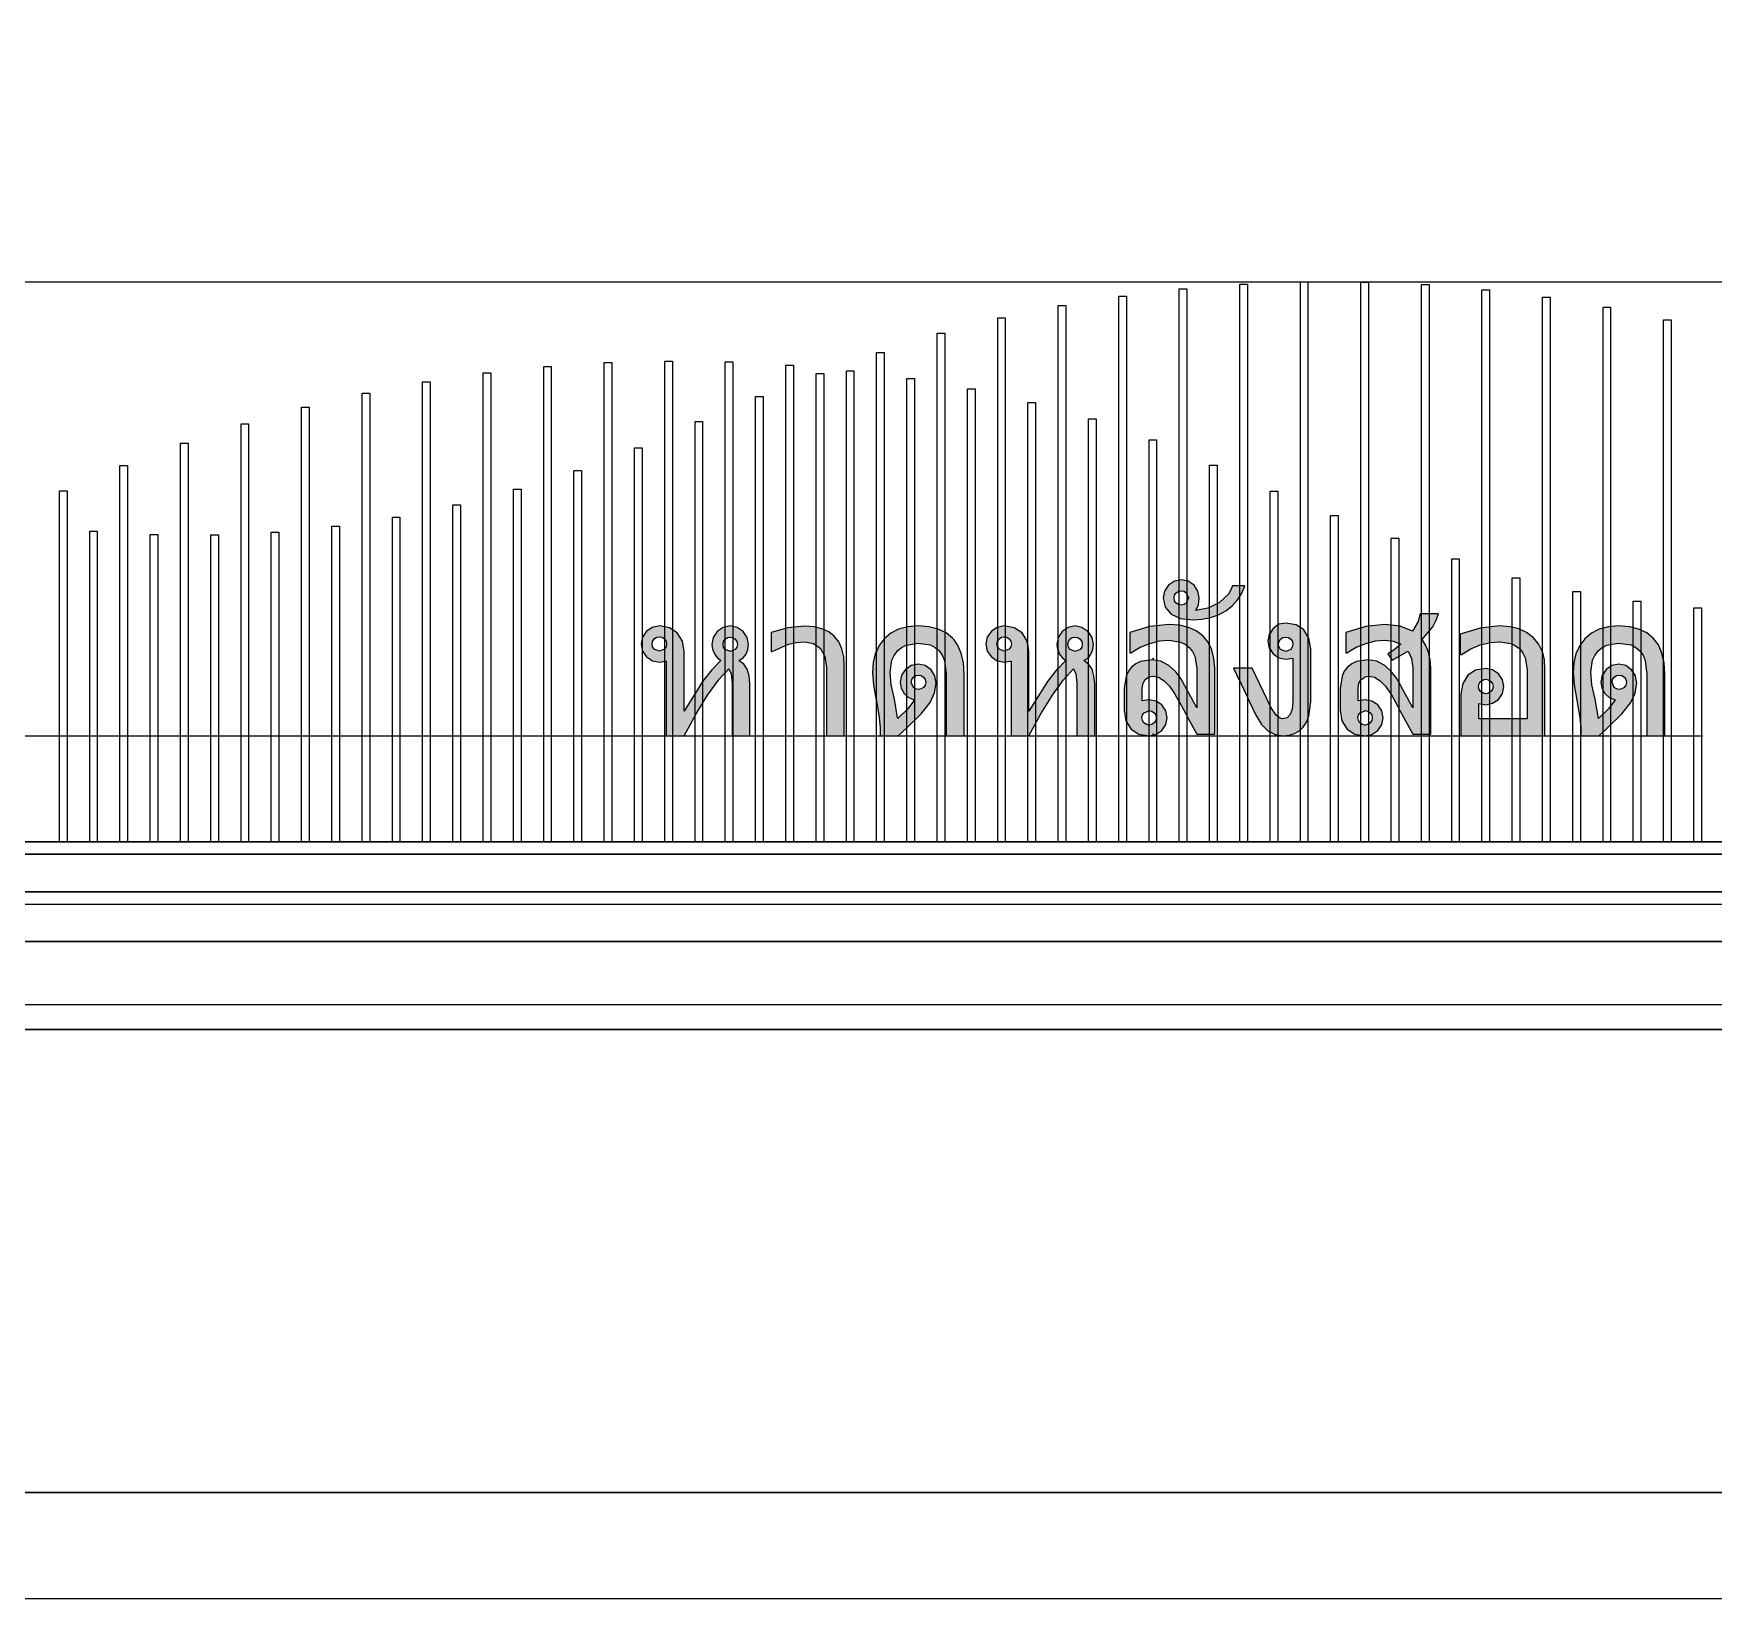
# Model space of a CAD drawing. Header units: millimetres. Extents: x -244126 to 368105, y -173968 to 259060.
# Drawn here: x -202649 to -191549, y 16533 to 26873 of the extents above; entities that cross this region are included whole.
import ezdxf
from ezdxf.enums import TextEntityAlignment as Align

# ---------------------------------------------------------------- set-up
doc = ezdxf.new("R2010")
doc.units = ezdxf.units.MM
doc.header["$MEASUREMENT"] = 0
doc.linetypes.add('CENTER', pattern=[2, 1.25, -0.25, 0.25, -0.25])
doc.linetypes.add('TA_HL_003.00000', pattern=[19.5, 10.65, -8.85])
for name, color, linetype in [('000 - GRID', 8, 'CENTER'), ('000 - H A T C H', 8, 'Continuous'), ('000 - T E X T', 4, 'Continuous'), ('000 - TITLEBLOCK', 4, 'Continuous'), ('000 - WIPEOUT', 250, 'Continuous'), ('001 - ASCESSORIES', 1, 'Continuous'), ('002 - STRUCTURAL STEEL', 4, 'Continuous'), ('A04_TUBE SERIES', 7, 'Continuous')]:
    doc.layers.add(name, color=color, linetype=linetype)
doc.styles.add('Cetury Gothic', font='GOTHIC.TTF')
doc.styles.add('TA', font='Cordia New.ttf', dxfattribs={"height": 4.5})

# ---------------------------------------------------------------- blocks, each defined once
blk = doc.blocks.new('A$Cfd196da9')
at = {"color": 0, "linetype": 'ByBlock', "const_width": 0.1}
blk.add_lwpolyline([(-143.5, -98), (96.5, -98), (96.5, 99), (-143.5, 99)], close=True, dxfattribs=at)
blk = doc.blocks.new('*U3952')
at = {"layer": '000 - TITLEBLOCK', "color": 250}
blk.add_lwpolyline([(0, 0), (29700, 0), (29700, 21000), (0, 21000)], close=True, dxfattribs=at)
at = {"layer": '000 - T E X T', "color": 3, "xscale": 100, "yscale": 100, "zscale": 100}
blk.add_blockref('A$Cfd196da9', (14850, 10500), dxfattribs=at)
at = {"color": 4, "style": 'TA'}
blk.add_attdef('PAPER_SIZE', text='', height=125, dxfattribs=at).set_placement((28430, 499), align=Align.MIDDLE_RIGHT)
blk.add_attdef('SCALE_SIZE', text='', height=125, dxfattribs=at).set_placement((28676, 501), align=Align.MIDDLE_LEFT)
at = {"layer": '000 - T E X T', "color": 250, "style": 'TA'}
for tag, height, p in [('SUPERLINK', 100, (863, 20788)), ('NAMEFILE', 100, (863, 20588)), ('SC', 2000, (168, 18761))]:
    blk.add_attdef(tag, text='', height=height, dxfattribs=at).set_placement(p, align=Align.MIDDLE_LEFT)
at = {"layer": '000 - T E X T', "color": 4, "style": 'TA'}
for tag, height, p in [('PRELIM_NAME_JOB_1', 100, (26233, 16510)), ('PRELIM_NAME_JOB_2', 100, (26233, 16291)), ('PRELIM_NAME_PROJECT_1', 150, (24740, 15466)), ('PRELIM_NAME_PROJECT_2', 150, (24740, 15096)), ('PRELIM_NAME_PROJECT_3', 150, (24740, 14726)), ('PRELIM_NAME_TITLE_3', 120, (24775, 3699)), ('DRAWING_NO1', 120, (24731, 1646)), ('DRAWING_NO2', 120, (24731, 1246)), ('PRELIM_NAME_TITLE_1', 1.2, (248, 44)), ('PRELIM_NAME_TITLE_2', 1.2, (248, 40))]:
    blk.add_attdef(tag, text='', height=height, dxfattribs=at).set_placement(p, align=Align.MIDDLE_LEFT)
at = {"layer": '000 - T E X T', "color": 4, "style": 'Cetury Gothic'}
for tag, p in [('SHEET_NO.', (28079, 1700)), ('TOTAL_SHEET_NO.', (28048, 882))]:
    blk.add_attdef(tag, text='', height=180, dxfattribs=at).set_placement(p, align=Align.CENTER)
at = {"layer": '000 - T E X T', "color": 4, "style": 'TA'}
blk.add_attdef('NAME_REMARK', (2764, 865), '', height=200, dxfattribs=at)
blk = doc.blocks.new('*U3962')
at = {"layer": '000 - GRID', "color": 0, "linetype": 'ByBlock'}
blk.add_line((0, 250), (0, -21250), dxfattribs=at)
at = {"style": 'TA', "flags": 1}
blk.add_attdef('LOCATION', (6, 6), '', height=4.5, dxfattribs=at)
blk = doc.blocks.new('*U4249')
at = {"color": 3}
blk.add_point((0, -13684), dxfattribs=at)
at = {"layer": '000 - GRID', "color": 0, "linetype": 'ByBlock'}
blk.add_line((0, 250), (0, -13934), dxfattribs=at)
at = {"style": 'TA', "flags": 1}
blk.add_attdef('LOCATION', (6, 6), '', height=4.5, dxfattribs=at)
blk = doc.blocks.new('*U4109')
at = {"color": 0}
blk.add_wipeout([(-25, 1546), (25, 1546), (25, 0), (-25, 0)], dxfattribs=at).dxf.layer = '000 - WIPEOUT'
at = {"layer": '002 - STRUCTURAL STEEL', "color": 0, "linetype": 'ByBlock'}
blk.add_lwpolyline([(-25, 1546), (25, 1546), (25, 0), (-25, 0)], close=True, dxfattribs=at)
blk = doc.blocks.new('*U4110')
at = {"color": 0}
blk.add_wipeout([(-25, 1590), (25, 1590), (25, 0), (-25, 0)], dxfattribs=at).dxf.layer = '000 - WIPEOUT'
at = {"layer": '002 - STRUCTURAL STEEL', "color": 0, "linetype": 'ByBlock'}
blk.add_lwpolyline([(-25, 1590), (25, 1590), (25, 0), (-25, 0)], close=True, dxfattribs=at)
blk = doc.blocks.new('*U4111')
at = {"color": 0}
blk.add_wipeout([(-25, 1654), (25, 1654), (25, 0), (-25, 0)], dxfattribs=at).dxf.layer = '000 - WIPEOUT'
at = {"layer": '002 - STRUCTURAL STEEL', "color": 0, "linetype": 'ByBlock'}
blk.add_lwpolyline([(-25, 1654), (25, 1654), (25, 0), (-25, 0)], close=True, dxfattribs=at)
blk = doc.blocks.new('*U4112')
at = {"color": 0}
blk.add_wipeout([(-25, 1744), (25, 1744), (25, 0), (-25, 0)], dxfattribs=at).dxf.layer = '000 - WIPEOUT'
at = {"layer": '002 - STRUCTURAL STEEL', "color": 0, "linetype": 'ByBlock'}
blk.add_lwpolyline([(-25, 1744), (25, 1744), (25, 0), (-25, 0)], close=True, dxfattribs=at)
blk = doc.blocks.new('*U4113')
at = {"color": 0}
blk.add_wipeout([(-25, 1870), (25, 1870), (25, 0), (-25, 0)], dxfattribs=at).dxf.layer = '000 - WIPEOUT'
at = {"layer": '002 - STRUCTURAL STEEL', "color": 0, "linetype": 'ByBlock'}
blk.add_lwpolyline([(-25, 1870), (25, 1870), (25, 0), (-25, 0)], close=True, dxfattribs=at)
blk = doc.blocks.new('*U4114')
at = {"color": 0}
blk.add_wipeout([(-25, 2007), (25, 2007), (25, 0), (-25, 0)], dxfattribs=at).dxf.layer = '000 - WIPEOUT'
at = {"layer": '002 - STRUCTURAL STEEL', "color": 0, "linetype": 'ByBlock'}
blk.add_lwpolyline([(-25, 2007), (25, 2007), (25, 0), (-25, 0)], close=True, dxfattribs=at)
blk = doc.blocks.new('*U4115')
at = {"color": 0}
blk.add_wipeout([(-25, 2155), (25, 2155), (25, 0), (-25, 0)], dxfattribs=at).dxf.layer = '000 - WIPEOUT'
at = {"layer": '002 - STRUCTURAL STEEL', "color": 0, "linetype": 'ByBlock'}
blk.add_lwpolyline([(-25, 2155), (25, 2155), (25, 0), (-25, 0)], close=True, dxfattribs=at)
blk = doc.blocks.new('*U4116')
at = {"color": 0}
blk.add_wipeout([(-25, 2316), (25, 2316), (25, 0), (-25, 0)], dxfattribs=at).dxf.layer = '000 - WIPEOUT'
at = {"layer": '002 - STRUCTURAL STEEL', "color": 0, "linetype": 'ByBlock'}
blk.add_lwpolyline([(-25, 2316), (25, 2316), (25, 0), (-25, 0)], close=True, dxfattribs=at)
blk = doc.blocks.new('*U4117')
at = {"color": 0}
blk.add_wipeout([(-25, 2488), (25, 2488), (25, 0), (-25, 0)], dxfattribs=at).dxf.layer = '000 - WIPEOUT'
at = {"layer": '002 - STRUCTURAL STEEL', "color": 0, "linetype": 'ByBlock'}
blk.add_lwpolyline([(-25, 2488), (25, 2488), (25, 0), (-25, 0)], close=True, dxfattribs=at)
blk = doc.blocks.new('*U4118')
at = {"color": 0}
blk.add_wipeout([(-25, 2655), (25, 2655), (25, 0), (-25, 0)], dxfattribs=at).dxf.layer = '000 - WIPEOUT'
at = {"layer": '002 - STRUCTURAL STEEL', "color": 0, "linetype": 'ByBlock'}
blk.add_lwpolyline([(-25, 2655), (25, 2655), (25, 0), (-25, 0)], close=True, dxfattribs=at)
blk = doc.blocks.new('*U4119')
at = {"color": 0}
blk.add_wipeout([(-25, 2794), (25, 2794), (25, 0), (-25, 0)], dxfattribs=at).dxf.layer = '000 - WIPEOUT'
at = {"layer": '002 - STRUCTURAL STEEL', "color": 0, "linetype": 'ByBlock'}
blk.add_lwpolyline([(-25, 2794), (25, 2794), (25, 0), (-25, 0)], close=True, dxfattribs=at)
blk = doc.blocks.new('*U4120')
at = {"color": 0}
blk.add_wipeout([(-25, 2903), (25, 2903), (25, 0), (-25, 0)], dxfattribs=at).dxf.layer = '000 - WIPEOUT'
at = {"layer": '002 - STRUCTURAL STEEL', "color": 0, "linetype": 'ByBlock'}
blk.add_lwpolyline([(-25, 2903), (25, 2903), (25, 0), (-25, 0)], close=True, dxfattribs=at)
blk = doc.blocks.new('*U4121')
at = {"color": 0}
blk.add_wipeout([(-25, 2993), (25, 2993), (25, 0), (-25, 0)], dxfattribs=at).dxf.layer = '000 - WIPEOUT'
at = {"layer": '002 - STRUCTURAL STEEL', "color": 0, "linetype": 'ByBlock'}
blk.add_lwpolyline([(-25, 2993), (25, 2993), (25, 0), (-25, 0)], close=True, dxfattribs=at)
blk = doc.blocks.new('*U4122')
at = {"color": 0}
blk.add_wipeout([(-25, 3061), (25, 3061), (25, 0), (-25, 0)], dxfattribs=at).dxf.layer = '000 - WIPEOUT'
at = {"layer": '002 - STRUCTURAL STEEL', "color": 0, "linetype": 'ByBlock'}
blk.add_lwpolyline([(-25, 3061), (25, 3061), (25, 0), (-25, 0)], close=True, dxfattribs=at)
blk = doc.blocks.new('*U4123')
at = {"color": 0}
blk.add_wipeout([(-25, 3112), (25, 3112), (25, 0), (-25, 0)], dxfattribs=at).dxf.layer = '000 - WIPEOUT'
at = {"layer": '002 - STRUCTURAL STEEL', "color": 0, "linetype": 'ByBlock'}
blk.add_lwpolyline([(-25, 3112), (25, 3112), (25, 0), (-25, 0)], close=True, dxfattribs=at)
blk = doc.blocks.new('*U4124')
at = {"color": 0}
blk.add_wipeout([(-25, 3150), (25, 3150), (25, 0), (-25, 0)], dxfattribs=at).dxf.layer = '000 - WIPEOUT'
at = {"layer": '002 - STRUCTURAL STEEL', "color": 0, "linetype": 'ByBlock'}
blk.add_lwpolyline([(-25, 3150), (25, 3150), (25, 0), (-25, 0)], close=True, dxfattribs=at)
blk = doc.blocks.new('*U4125')
at = {"color": 0}
blk.add_wipeout([(-25, 3171), (25, 3171), (25, 0), (-25, 0)], dxfattribs=at).dxf.layer = '000 - WIPEOUT'
at = {"layer": '002 - STRUCTURAL STEEL', "color": 0, "linetype": 'ByBlock'}
blk.add_lwpolyline([(-25, 3171), (25, 3171), (25, 0), (-25, 0)], close=True, dxfattribs=at)
blk = doc.blocks.new('*U4126')
at = {"color": 0}
blk.add_wipeout([(-25, 3177), (25, 3177), (25, 0), (-25, 0)], dxfattribs=at).dxf.layer = '000 - WIPEOUT'
at = {"layer": '002 - STRUCTURAL STEEL', "color": 0, "linetype": 'ByBlock'}
blk.add_lwpolyline([(-25, 3177), (25, 3177), (25, 0), (-25, 0)], close=True, dxfattribs=at)
blk = doc.blocks.new('*U4127')
at = {"color": 0}
blk.add_wipeout([(-25, 3167), (25, 3167), (25, 0), (-25, 0)], dxfattribs=at).dxf.layer = '000 - WIPEOUT'
at = {"layer": '002 - STRUCTURAL STEEL', "color": 0, "linetype": 'ByBlock'}
blk.add_lwpolyline([(-25, 3167), (25, 3167), (25, 0), (-25, 0)], close=True, dxfattribs=at)
blk = doc.blocks.new('*U4128')
at = {"color": 0}
blk.add_wipeout([(-25, 3141), (25, 3141), (25, 0), (-25, 0)], dxfattribs=at).dxf.layer = '000 - WIPEOUT'
at = {"layer": '002 - STRUCTURAL STEEL', "color": 0, "linetype": 'ByBlock'}
blk.add_lwpolyline([(-25, 3141), (25, 3141), (25, 0), (-25, 0)], close=True, dxfattribs=at)
blk = doc.blocks.new('*U4129')
at = {"color": 0}
blk.add_wipeout([(-25, 3098), (25, 3098), (25, 0), (-25, 0)], dxfattribs=at).dxf.layer = '000 - WIPEOUT'
at = {"layer": '002 - STRUCTURAL STEEL', "color": 0, "linetype": 'ByBlock'}
blk.add_lwpolyline([(-25, 3098), (25, 3098), (25, 0), (-25, 0)], close=True, dxfattribs=at)
blk = doc.blocks.new('*U4130')
at = {"color": 0}
blk.add_wipeout([(-25, 3040), (25, 3040), (25, 0), (-25, 0)], dxfattribs=at).dxf.layer = '000 - WIPEOUT'
at = {"layer": '002 - STRUCTURAL STEEL', "color": 0, "linetype": 'ByBlock'}
blk.add_lwpolyline([(-25, 3040), (25, 3040), (25, 0), (-25, 0)], close=True, dxfattribs=at)
blk = doc.blocks.new('*U4131')
at = {"color": 0}
blk.add_wipeout([(-25, 2964), (25, 2964), (25, 0), (-25, 0)], dxfattribs=at).dxf.layer = '000 - WIPEOUT'
at = {"layer": '002 - STRUCTURAL STEEL', "color": 0, "linetype": 'ByBlock'}
blk.add_lwpolyline([(-25, 2964), (25, 2964), (25, 0), (-25, 0)], close=True, dxfattribs=at)
blk = doc.blocks.new('*U4132')
at = {"color": 0}
blk.add_wipeout([(-25, 2872), (25, 2872), (25, 0), (-25, 0)], dxfattribs=at).dxf.layer = '000 - WIPEOUT'
at = {"layer": '002 - STRUCTURAL STEEL', "color": 0, "linetype": 'ByBlock'}
blk.add_lwpolyline([(-25, 2872), (25, 2872), (25, 0), (-25, 0)], close=True, dxfattribs=at)
blk = doc.blocks.new('*U4133')
at = {"color": 0}
blk.add_wipeout([(-25, 2761), (25, 2761), (25, 0), (-25, 0)], dxfattribs=at).dxf.layer = '000 - WIPEOUT'
at = {"layer": '002 - STRUCTURAL STEEL', "color": 0, "linetype": 'ByBlock'}
blk.add_lwpolyline([(-25, 2761), (25, 2761), (25, 0), (-25, 0)], close=True, dxfattribs=at)
blk = doc.blocks.new('*U4134')
at = {"color": 0}
blk.add_wipeout([(-25, 2633), (25, 2633), (25, 0), (-25, 0)], dxfattribs=at).dxf.layer = '000 - WIPEOUT'
at = {"layer": '002 - STRUCTURAL STEEL', "color": 0, "linetype": 'ByBlock'}
blk.add_lwpolyline([(-25, 2633), (25, 2633), (25, 0), (-25, 0)], close=True, dxfattribs=at)
blk = doc.blocks.new('*U4135')
at = {"color": 0}
blk.add_wipeout([(-25, 2486), (25, 2486), (25, 0), (-25, 0)], dxfattribs=at).dxf.layer = '000 - WIPEOUT'
at = {"layer": '002 - STRUCTURAL STEEL', "color": 0, "linetype": 'ByBlock'}
blk.add_lwpolyline([(-25, 2486), (25, 2486), (25, 0), (-25, 0)], close=True, dxfattribs=at)
blk = doc.blocks.new('*U4136')
at = {"color": 0}
blk.add_wipeout([(-25, 2319), (25, 2319), (25, 0), (-25, 0)], dxfattribs=at).dxf.layer = '000 - WIPEOUT'
at = {"layer": '002 - STRUCTURAL STEEL', "color": 0, "linetype": 'ByBlock'}
blk.add_lwpolyline([(-25, 2319), (25, 2319), (25, 0), (-25, 0)], close=True, dxfattribs=at)
blk = doc.blocks.new('A$C551c185a')
at = {"layer": 'A04_TUBE SERIES', "color": 0, "linetype": 'ByBlock'}
for name, p in [('*U4128', (4200, 0)), ('*U4127', (4600, 0)), ('*U4126', (5000, 0)), ('*U4125', (5400, 0)), ('*U4124', (5800, 0)), ('*U4123', (6200, 0)), ('*U4130', (3400, 0)), ('*U4129', (3800, 0)), ('*U4122', (6600, 0)), ('*U4131', (3000, 0)), ('*U4121', (7000, 0)), ('*U4120', (7400, 0)), ('*U4132', (2600, 0)), ('*U4119', (7800, 0)), ('*U4133', (2200, 0)), ('*U4134', (1800, 0)), ('*U4118', (8200, 0)), ('*U4135', (1400, 0)), ('*U4117', (8600, 0)), ('*U4136', (1000, 0)), ('*U4116', (9000, 0)), ('*U4115', (9400, 0)), ('*U4114', (9800, 0)), ('*U4113', (10200, 0)), ('*U4112', (10600, 0)), ('*U4111', (11000, 0)), ('*U4110', (11400, 0)), ('*U4109', (11800, 0))]:
    blk.add_blockref(name, p, dxfattribs=at)
blk = doc.blocks.new('*U4073')
at = {"color": 0}
blk.add_wipeout([(-25, 3449), (25, 3449), (25, 0), (-25, 0)], dxfattribs=at).dxf.layer = '000 - WIPEOUT'
at = {"layer": '002 - STRUCTURAL STEEL', "color": 0, "linetype": 'ByBlock'}
blk.add_lwpolyline([(-25, 3449), (25, 3449), (25, 0), (-25, 0)], close=True, dxfattribs=at)
blk = doc.blocks.new('*U4074')
at = {"color": 0}
blk.add_wipeout([(-25, 3532), (25, 3532), (25, 0), (-25, 0)], dxfattribs=at).dxf.layer = '000 - WIPEOUT'
at = {"layer": '002 - STRUCTURAL STEEL', "color": 0, "linetype": 'ByBlock'}
blk.add_lwpolyline([(-25, 3532), (25, 3532), (25, 0), (-25, 0)], close=True, dxfattribs=at)
blk = doc.blocks.new('*U4075')
at = {"color": 0}
blk.add_wipeout([(-25, 3598), (25, 3598), (25, 0), (-25, 0)], dxfattribs=at).dxf.layer = '000 - WIPEOUT'
at = {"layer": '002 - STRUCTURAL STEEL', "color": 0, "linetype": 'ByBlock'}
blk.add_lwpolyline([(-25, 3598), (25, 3598), (25, 0), (-25, 0)], close=True, dxfattribs=at)
blk = doc.blocks.new('*U4076')
at = {"color": 0}
blk.add_wipeout([(-25, 3648), (25, 3648), (25, 0), (-25, 0)], dxfattribs=at).dxf.layer = '000 - WIPEOUT'
at = {"layer": '002 - STRUCTURAL STEEL', "color": 0, "linetype": 'ByBlock'}
blk.add_lwpolyline([(-25, 3648), (25, 3648), (25, 0), (-25, 0)], close=True, dxfattribs=at)
blk = doc.blocks.new('*U4077')
at = {"color": 0}
blk.add_wipeout([(-25, 3682), (25, 3682), (25, 0), (-25, 0)], dxfattribs=at).dxf.layer = '000 - WIPEOUT'
at = {"layer": '002 - STRUCTURAL STEEL', "color": 0, "linetype": 'ByBlock'}
blk.add_lwpolyline([(-25, 3682), (25, 3682), (25, 0), (-25, 0)], close=True, dxfattribs=at)
blk = doc.blocks.new('*U4078')
at = {"color": 0}
blk.add_wipeout([(-25, 3699), (25, 3699), (25, 0), (-25, 0)], dxfattribs=at).dxf.layer = '000 - WIPEOUT'
at = {"layer": '002 - STRUCTURAL STEEL', "color": 0, "linetype": 'ByBlock'}
blk.add_lwpolyline([(-25, 3699), (25, 3699), (25, 0), (-25, 0)], close=True, dxfattribs=at)
blk = doc.blocks.new('*U4079')
at = {"color": 0}
blk.add_wipeout([(-25, 3700), (25, 3700), (25, 0), (-25, 0)], dxfattribs=at).dxf.layer = '000 - WIPEOUT'
at = {"layer": '002 - STRUCTURAL STEEL', "color": 0, "linetype": 'ByBlock'}
blk.add_lwpolyline([(-25, 3700), (25, 3700), (25, 0), (-25, 0)], close=True, dxfattribs=at)
blk = doc.blocks.new('*U4080')
at = {"color": 0}
blk.add_wipeout([(-25, 3685), (25, 3685), (25, 0), (-25, 0)], dxfattribs=at).dxf.layer = '000 - WIPEOUT'
at = {"layer": '002 - STRUCTURAL STEEL', "color": 0, "linetype": 'ByBlock'}
blk.add_lwpolyline([(-25, 3685), (25, 3685), (25, 0), (-25, 0)], close=True, dxfattribs=at)
blk = doc.blocks.new('*U4081')
at = {"color": 0}
blk.add_wipeout([(-25, 3654), (25, 3654), (25, 0), (-25, 0)], dxfattribs=at).dxf.layer = '000 - WIPEOUT'
at = {"layer": '002 - STRUCTURAL STEEL', "color": 0, "linetype": 'ByBlock'}
blk.add_lwpolyline([(-25, 3654), (25, 3654), (25, 0), (-25, 0)], close=True, dxfattribs=at)
blk = doc.blocks.new('*U4082')
at = {"color": 0}
blk.add_wipeout([(-25, 3606), (25, 3606), (25, 0), (-25, 0)], dxfattribs=at).dxf.layer = '000 - WIPEOUT'
at = {"layer": '002 - STRUCTURAL STEEL', "color": 0, "linetype": 'ByBlock'}
blk.add_lwpolyline([(-25, 3606), (25, 3606), (25, 0), (-25, 0)], close=True, dxfattribs=at)
blk = doc.blocks.new('*U4083')
at = {"color": 0}
blk.add_wipeout([(-25, 3543), (25, 3543), (25, 0), (-25, 0)], dxfattribs=at).dxf.layer = '000 - WIPEOUT'
at = {"layer": '002 - STRUCTURAL STEEL', "color": 0, "linetype": 'ByBlock'}
blk.add_lwpolyline([(-25, 3543), (25, 3543), (25, 0), (-25, 0)], close=True, dxfattribs=at)
blk = doc.blocks.new('*U4084')
at = {"color": 0}
blk.add_wipeout([(-25, 3462), (25, 3462), (25, 0), (-25, 0)], dxfattribs=at).dxf.layer = '000 - WIPEOUT'
at = {"layer": '002 - STRUCTURAL STEEL', "color": 0, "linetype": 'ByBlock'}
blk.add_lwpolyline([(-25, 3462), (25, 3462), (25, 0), (-25, 0)], close=True, dxfattribs=at)
blk = doc.blocks.new('*U4085')
at = {"color": 0}
blk.add_wipeout([(-25, 3362), (25, 3362), (25, 0), (-25, 0)], dxfattribs=at).dxf.layer = '000 - WIPEOUT'
at = {"layer": '002 - STRUCTURAL STEEL', "color": 0, "linetype": 'ByBlock'}
blk.add_lwpolyline([(-25, 3362), (25, 3362), (25, 0), (-25, 0)], close=True, dxfattribs=at)
blk = doc.blocks.new('*U4086')
at = {"color": 0}
blk.add_wipeout([(-25, 3234), (25, 3234), (25, 0), (-25, 0)], dxfattribs=at).dxf.layer = '000 - WIPEOUT'
at = {"layer": '002 - STRUCTURAL STEEL', "color": 0, "linetype": 'ByBlock'}
blk.add_lwpolyline([(-25, 3234), (25, 3234), (25, 0), (-25, 0)], close=True, dxfattribs=at)
blk = doc.blocks.new('*U4087')
at = {"color": 0}
blk.add_wipeout([(-25, 3094), (25, 3094), (25, 0), (-25, 0)], dxfattribs=at).dxf.layer = '000 - WIPEOUT'
at = {"layer": '002 - STRUCTURAL STEEL', "color": 0, "linetype": 'ByBlock'}
blk.add_lwpolyline([(-25, 3094), (25, 3094), (25, 0), (-25, 0)], close=True, dxfattribs=at)
blk = doc.blocks.new('*U4088')
at = {"color": 0}
blk.add_wipeout([(-25, 2942), (25, 2942), (25, 0), (-25, 0)], dxfattribs=at).dxf.layer = '000 - WIPEOUT'
at = {"layer": '002 - STRUCTURAL STEEL', "color": 0, "linetype": 'ByBlock'}
blk.add_lwpolyline([(-25, 2942), (25, 2942), (25, 0), (-25, 0)], close=True, dxfattribs=at)
blk = doc.blocks.new('*U4089')
at = {"color": 0}
blk.add_wipeout([(-25, 2778), (25, 2778), (25, 0), (-25, 0)], dxfattribs=at).dxf.layer = '000 - WIPEOUT'
at = {"layer": '002 - STRUCTURAL STEEL', "color": 0, "linetype": 'ByBlock'}
blk.add_lwpolyline([(-25, 2778), (25, 2778), (25, 0), (-25, 0)], close=True, dxfattribs=at)
blk = doc.blocks.new('*U4067')
at = {"color": 0}
blk.add_wipeout([(-25, 2603), (25, 2603), (25, 0), (-25, 0)], dxfattribs=at).dxf.layer = '000 - WIPEOUT'
at = {"layer": '002 - STRUCTURAL STEEL', "color": 0, "linetype": 'ByBlock'}
blk.add_lwpolyline([(-25, 2603), (25, 2603), (25, 0), (-25, 0)], close=True, dxfattribs=at)
blk = doc.blocks.new('*U4090')
at = {"color": 0}
blk.add_wipeout([(-25, 2454), (25, 2454), (25, 0), (-25, 0)], dxfattribs=at).dxf.layer = '000 - WIPEOUT'
at = {"layer": '002 - STRUCTURAL STEEL', "color": 0, "linetype": 'ByBlock'}
blk.add_lwpolyline([(-25, 2454), (25, 2454), (25, 0), (-25, 0)], close=True, dxfattribs=at)
blk = doc.blocks.new('*U4091')
at = {"color": 0}
blk.add_wipeout([(-25, 2329), (25, 2329), (25, 0), (-25, 0)], dxfattribs=at).dxf.layer = '000 - WIPEOUT'
at = {"layer": '002 - STRUCTURAL STEEL', "color": 0, "linetype": 'ByBlock'}
blk.add_lwpolyline([(-25, 2329), (25, 2329), (25, 0), (-25, 0)], close=True, dxfattribs=at)
blk = doc.blocks.new('*U4092')
at = {"color": 0}
blk.add_wipeout([(-25, 2226), (25, 2226), (25, 0), (-25, 0)], dxfattribs=at).dxf.layer = '000 - WIPEOUT'
at = {"layer": '002 - STRUCTURAL STEEL', "color": 0, "linetype": 'ByBlock'}
blk.add_lwpolyline([(-25, 2226), (25, 2226), (25, 0), (-25, 0)], close=True, dxfattribs=at)
blk = doc.blocks.new('*U4093')
at = {"color": 0}
blk.add_wipeout([(-25, 2145), (25, 2145), (25, 0), (-25, 0)], dxfattribs=at).dxf.layer = '000 - WIPEOUT'
at = {"layer": '002 - STRUCTURAL STEEL', "color": 0, "linetype": 'ByBlock'}
blk.add_lwpolyline([(-25, 2145), (25, 2145), (25, 0), (-25, 0)], close=True, dxfattribs=at)
blk = doc.blocks.new('*U4094')
at = {"color": 0}
blk.add_wipeout([(-25, 2086), (25, 2086), (25, 0), (-25, 0)], dxfattribs=at).dxf.layer = '000 - WIPEOUT'
at = {"layer": '002 - STRUCTURAL STEEL', "color": 0, "linetype": 'ByBlock'}
blk.add_lwpolyline([(-25, 2086), (25, 2086), (25, 0), (-25, 0)], close=True, dxfattribs=at)
blk = doc.blocks.new('*U4095')
at = {"color": 0}
blk.add_wipeout([(-25, 2047), (25, 2047), (25, 0), (-25, 0)], dxfattribs=at).dxf.layer = '000 - WIPEOUT'
at = {"layer": '002 - STRUCTURAL STEEL', "color": 0, "linetype": 'ByBlock'}
blk.add_lwpolyline([(-25, 2047), (25, 2047), (25, 0), (-25, 0)], close=True, dxfattribs=at)
blk = doc.blocks.new('*U4096')
at = {"color": 0}
blk.add_wipeout([(-25, 2028), (25, 2028), (25, 0), (-25, 0)], dxfattribs=at).dxf.layer = '000 - WIPEOUT'
at = {"layer": '002 - STRUCTURAL STEEL', "color": 0, "linetype": 'ByBlock'}
blk.add_lwpolyline([(-25, 2028), (25, 2028), (25, 0), (-25, 0)], close=True, dxfattribs=at)
blk = doc.blocks.new('*U4097')
at = {"color": 0}
blk.add_wipeout([(-25, 2030), (25, 2030), (25, 0), (-25, 0)], dxfattribs=at).dxf.layer = '000 - WIPEOUT'
at = {"layer": '002 - STRUCTURAL STEEL', "color": 0, "linetype": 'ByBlock'}
blk.add_lwpolyline([(-25, 2030), (25, 2030), (25, 0), (-25, 0)], close=True, dxfattribs=at)
blk = doc.blocks.new('*U4099')
at = {"color": 0}
blk.add_wipeout([(-25, 2052), (25, 2052), (25, 0), (-25, 0)], dxfattribs=at).dxf.layer = '000 - WIPEOUT'
at = {"layer": '002 - STRUCTURAL STEEL', "color": 0, "linetype": 'ByBlock'}
blk.add_lwpolyline([(-25, 2052), (25, 2052), (25, 0), (-25, 0)], close=True, dxfattribs=at)
blk = doc.blocks.new('A$C95a3f499')
at = {"layer": 'A04_TUBE SERIES', "color": 1, "linetype": 'ByBlock'}
for name, p in [('*U4080', (8800, 0)), ('*U4079', (9200, 0)), ('*U4078', (9600, 0)), ('*U4077', (10000, 0)), ('*U4082', (8000, 0)), ('*U4081', (8400, 0)), ('*U4076', (10400, 0)), ('*U4075', (10800, 0)), ('*U4084', (7200, 0)), ('*U4083', (7600, 0)), ('*U4074', (11200, 0)), ('*U4073', (11600, 0)), ('*U4085', (6800, 0)), ('*U4086', (6400, 0)), ('*U4087', (6000, 0)), ('*U4088', (5600, 0)), ('*U4089', (5200, 0)), ('*U4067', (4800, 0)), ('*U4090', (4400, 0)), ('*U4092', (3600, 0)), ('*U4091', (4000, 0)), ('*U4093', (3200, 0)), ('*U4099', (1200, 0)), ('*U4097', (1600, 0)), ('*U4096', (2000, 0)), ('*U4095', (2400, 0)), ('*U4094', (2800, 0))]:
    blk.add_blockref(name, p, dxfattribs=at)
blk = doc.blocks.new('A$C2890b8f1')
at = {"layer": '000 - H A T C H', "linetype": 'ByBlock'}
h = blk.add_hatch(dxfattribs=at)
h.set_pattern_fill('CORK', color=8, scale=100)
h.set_pattern_definition([(0, (0, 0), (0, 12.5), []), (135, (6.25, -6.25), (-25, -25), [17.67767, -17.67767]), (135, (9.375, -6.25), (-25, -25), [17.67767, -17.67767]), (135, (12.5, -6.25), (-25, -25), [17.67767, -17.67767])])
h.paths.add_polyline_path([(-2782, 0), (-2664, 0), (-2664, 344), (-2668, 397), (-2682, 440), (-2704, 473), (-2736, 497), (-2708, 516), (-2688, 540), (-2677, 570), (-2673, 604), (-2682, 650), (-2709, 690), (-2748, 717), (-2794, 726), (-2840, 717), (-2879, 690), (-2906, 650), (-2915, 604), (-2911, 572), (-2898, 542), (-2880, 517), (-2856, 498), (-2915, 436), (-2976, 360), (-3099, 162), (-3099, 557), (-3110, 626), (-3144, 680), (-3196, 714), (-3262, 726), (-3308, 717), (-3347, 691), (-3374, 651), (-3382, 605), (-3374, 560), (-3347, 522), (-3308, 495), (-3262, 486), (-3223, 493), (-3217, 494), (-3217, 0), (-3099, 0), (-3019, 146), (-2944, 269), (-2872, 368), (-2804, 443), (-2788, 409), (-2782, 348)])
h.paths.add_polyline_path([(-2794, 558), (-2797, 559), (-2827, 571), (-2838, 586), (-2841, 604), (-2838, 623), (-2827, 639), (-2812, 650), (-2797, 653), (-2794, 653), (-2776, 650), (-2760, 639), (-2750, 623), (-2746, 604), (-2750, 586), (-2760, 571)], flags=16)
h.paths.add_polyline_path([(-3218, 588), (-3229, 573), (-3262, 559), (-3296, 573), (-3307, 588), (-3310, 605), (-3307, 624), (-3296, 640), (-3281, 651), (-3276, 652), (-3262, 654), (-3244, 651), (-3229, 641), (-3218, 625), (-3215, 605)], flags=16)
h.paths.add_polyline_path([(-2197, 578), (-2168, 525), (-2158, 453), (-2158, 0), (-2040, 0), (-2040, 461), (-2044, 522), (-2056, 576), (-2077, 621), (-2106, 659), (-2143, 687), (-2188, 708), (-2241, 720), (-2303, 725), (-2413, 714), (-2524, 682), (-2524, 557), (-2516, 557), (-2408, 605), (-2355, 617), (-2303, 621), (-2243, 610)])
h.paths.add_polyline_path([(-1552, 613), (-1471, 601), (-1439, 584), (-1413, 562), (-1393, 533), (-1378, 498), (-1367, 407), (-1367, 0), (-1248, 0), (-1248, 407), (-1253, 482), (-1267, 547), (-1291, 602), (-1315, 634), (-1324, 646), (-1367, 681), (-1419, 706), (-1481, 721), (-1552, 726), (-1621, 721), (-1681, 705), (-1733, 678), (-1776, 641), (-1810, 596), (-1835, 543), (-1849, 485), (-1854, 419), (-1847, 336), (-1809, 122), (-1803, 54), (-1803, 0), (-1685, 0), (-1627, 53), (-1531, 145), (-1472, 220), (-1443, 285), (-1433, 347), (-1442, 397), (-1467, 437), (-1505, 465), (-1552, 474), (-1597, 465), (-1636, 439), (-1662, 400), (-1670, 354), (-1664, 315), (-1645, 280), (-1616, 253), (-1577, 237), (-1621, 178), (-1687, 114), (-1688, 119), (-1709, 243), (-1730, 338), (-1737, 421), (-1725, 499), (-1710, 532), (-1689, 561), (-1662, 584), (-1631, 600)])
h.paths.add_polyline_path([(-1549, 402), (-1531, 399), (-1516, 388), (-1505, 372), (-1502, 353), (-1505, 335), (-1516, 320), (-1531, 310), (-1549, 306), (-1568, 310), (-1583, 320), (-1597, 353), (-1593, 372), (-1583, 388), (-1568, 399), (-1552, 402)], flags=16)
h.paths.add_polyline_path([(-938, 494), (-938, 0), (-820, 0), (-741, 146), (-665, 269), (-593, 368), (-526, 443), (-509, 409), (-504, 348), (-504, 0), (-385, 0), (-385, 344), (-390, 397), (-403, 440), (-426, 473), (-457, 497), (-429, 516), (-410, 540), (-398, 570), (-394, 604), (-403, 650), (-430, 690), (-470, 717), (-515, 726), (-561, 717), (-600, 690), (-627, 650), (-636, 604), (-632, 572), (-620, 542), (-601, 517), (-577, 498), (-637, 436), (-697, 360), (-820, 162), (-820, 557), (-831, 626), (-865, 680), (-917, 714), (-984, 726), (-1029, 717), (-1068, 691), (-1095, 651), (-1104, 605), (-1095, 560), (-1068, 522), (-1029, 495), (-984, 486), (-944, 493)])
h.paths.add_polyline_path([(-950, 573), (-984, 559), (-1017, 573), (-1028, 588), (-1032, 605), (-1028, 624), (-1017, 640), (-1002, 651), (-984, 654), (-966, 651), (-950, 641), (-940, 625), (-936, 605), (-940, 588)], flags=16)
h.paths.add_polyline_path([(-563, 604), (-559, 623), (-549, 639), (-534, 650), (-518, 653), (-515, 653), (-497, 650), (-482, 639), (-471, 623), (-468, 604), (-471, 586), (-482, 571), (-515, 558), (-518, 559), (-549, 571), (-559, 586)], flags=16)
h.paths.add_polyline_path([(106, 736), (-21, 722), (-153, 682), (-153, 548), (-147, 548), (-84, 585), (-21, 611), (43, 627), (107, 632), (182, 620), (213, 605), (240, 584), (262, 557), (277, 526), (289, 449), (289, 184), (184, 378), (150, 424), (104, 464), (52, 493), (-6, 503), (-83, 491), (-114, 475), (-141, 454), (-162, 427), (-178, 394), (-190, 313), (-190, 169), (-179, 99), (-145, 45), (-93, 11), (-26, 0), (19, 9), (58, 35), (85, 74), (94, 120), (85, 166), (58, 204), (20, 230), (-26, 239), (-71, 231), (-71, 315), (-66, 347), (-51, 372), (-27, 389), (3, 394), (37, 387), (73, 364), (109, 328), (143, 279), (289, 10), (408, 10), (408, 449), (403, 512), (388, 569), (372, 601), (364, 618), (330, 660), (286, 693), (235, 717), (175, 731)])
h.paths.add_polyline_path([(-8, 163), (7, 153), (18, 138), (21, 120), (18, 101), (8, 85), (-8, 74), (-26, 71), (-29, 71), (-44, 74), (-54, 81), (-60, 85), (-70, 101), (-74, 120), (-70, 138), (-59, 153), (-26, 167)], flags=16)
h.paths.add_polyline_path([(263, 766), (323, 770), (380, 781), (432, 800), (481, 827), (524, 860), (559, 899), (587, 943), (606, 992), (525, 992), (515, 964), (498, 936), (439, 882), (362, 843), (282, 829), (282, 831), (300, 864), (306, 911), (297, 957), (271, 996), (233, 1022), (188, 1031), (142, 1022), (103, 996), (77, 957), (68, 911), (81, 851), (120, 805), (182, 776)])
h.paths.add_polyline_path([(188, 863), (169, 867), (163, 871), (153, 877), (142, 893), (139, 911), (142, 929), (153, 945), (163, 951), (169, 955), (188, 959), (205, 955), (220, 945), (234, 911), (220, 877), (205, 867)], flags=16)
h.paths.add_polyline_path([(923, 227), (919, 177), (907, 141), (887, 120), (859, 112), (856, 113), (835, 118), (813, 136), (781, 184), (655, 448), (532, 448), (678, 142), (716, 76), (759, 33), (807, 8), (859, 0), (899, 4), (934, 15), (965, 33), (992, 58), (1014, 90), (1029, 129), (1042, 227), (1042, 576), (1030, 646), (997, 700), (994, 702), (945, 734), (878, 745), (832, 737), (794, 710), (767, 671), (758, 625), (767, 580), (793, 541), (832, 515), (878, 506), (923, 514)])
h.paths.add_polyline_path([(877, 558), (874, 559), (843, 571), (833, 586), (829, 604), (833, 623), (843, 639), (858, 650), (877, 653), (895, 650), (910, 639), (921, 623), (924, 604), (920, 586), (910, 571)], flags=16)
h.paths.add_polyline_path([(1534, 632), (1531, 632), (1470, 627), (1406, 611), (1343, 585), (1280, 548), (1274, 548), (1274, 682), (1406, 722), (1533, 736), (1634, 725), (1714, 692), (1752, 756), (1765, 807), (1886, 807), (1872, 764), (1849, 721), (1778, 636), (1803, 597), (1821, 552), (1831, 503), (1835, 449), (1835, 10), (1716, 10), (1570, 279), (1536, 328), (1500, 364), (1464, 387), (1429, 394), (1426, 394), (1400, 389), (1379, 374), (1376, 372), (1361, 347), (1356, 315), (1356, 231), (1401, 239), (1447, 230), (1485, 204), (1512, 166), (1521, 120), (1512, 74), (1485, 35), (1446, 9), (1401, 0), (1334, 11), (1282, 45), (1248, 99), (1237, 169), (1237, 313), (1249, 394), (1264, 427), (1286, 454), (1313, 475), (1344, 491), (1421, 503), (1479, 493), (1531, 464), (1576, 424), (1611, 378), (1716, 184), (1716, 449), (1709, 510), (1687, 560), (1682, 557), (1581, 500), (1551, 542), (1594, 569), (1637, 606), (1590, 626)])
h.paths.add_polyline_path([(1419, 163), (1434, 153), (1445, 138), (1448, 120), (1445, 101), (1434, 85), (1419, 74), (1401, 71), (1398, 71), (1382, 74), (1379, 77), (1367, 85), (1357, 101), (1353, 120), (1357, 138), (1368, 153), (1401, 167)], flags=16)
h.paths.add_polyline_path([(2154, 112), (2154, 214), (2199, 206), (2244, 215), (2283, 241), (2309, 279), (2318, 325), (2309, 371), (2283, 410), (2244, 436), (2199, 445), (2132, 434), (2080, 400), (2047, 346), (2035, 275), (2035, 0), (2590, 0), (2590, 438), (2586, 502), (2571, 559), (2547, 608), (2512, 650), (2469, 683), (2418, 707), (2357, 721), (2289, 726), (2163, 712), (2030, 672), (2030, 538), (2038, 538), (2100, 575), (2163, 601), (2227, 617), (2287, 622), (2291, 622), (2366, 610), (2396, 595), (2423, 574), (2444, 547), (2459, 516), (2472, 438), (2472, 112)])
h.paths.add_polyline_path([(2217, 281), (2199, 278), (2181, 281), (2165, 292), (2155, 307), (2151, 325), (2155, 344), (2165, 360), (2181, 370), (2189, 372), (2199, 374), (2217, 370), (2232, 360), (2243, 344), (2247, 325), (2243, 307), (2232, 292)], flags=16)
h.paths.add_polyline_path([(2827, 54), (2827, 0), (2946, 0), (3003, 53), (3099, 145), (3158, 220), (3187, 285), (3197, 347), (3189, 395), (3189, 397), (3163, 437), (3125, 465), (3078, 474), (3033, 465), (2995, 439), (2969, 400), (2960, 354), (2966, 315), (2985, 280), (3014, 253), (3054, 237), (3010, 178), (2943, 114), (2921, 243), (2900, 338), (2893, 421), (2905, 499), (2920, 532), (2941, 561), (2968, 584), (3000, 600), (3000, 600), (3021, 604), (3078, 613), (3159, 601), (3191, 584), (3217, 562), (3238, 533), (3252, 498), (3264, 407), (3264, 0), (3382, 0), (3382, 407), (3378, 482), (3363, 547), (3340, 602), (3306, 646), (3264, 681), (3211, 706), (3150, 721), (3144, 721), (3078, 726), (3010, 721), (2949, 705), (2897, 678), (2854, 641), (2820, 596), (2795, 543), (2781, 485), (2776, 419), (2783, 336), (2821, 122)])
h.paths.add_polyline_path([(3047, 320), (3034, 353), (3037, 372), (3047, 388), (3063, 399), (3078, 402), (3081, 402), (3099, 399), (3115, 388), (3125, 372), (3129, 353), (3125, 335), (3114, 320), (3099, 310), (3081, 306), (3063, 310)], flags=16)
at = {"color": 3, "linetype": 'ByBlock'}
for p in [(0, 510), (0, 10)]:
    blk.add_point(p, dxfattribs=at)
at = {"layer": '001 - ASCESSORIES', "color": 0, "linetype": 'ByBlock'}
for points in [[(481, 827), (524, 860), (559, 899), (587, 943), (606, 992), (525, 992), (515, 964), (498, 936), (439, 882), (362, 843), (282, 829), (282, 831), (300, 864), (306, 911), (297, 957), (271, 996), (233, 1022), (188, 1031), (142, 1022), (103, 996), (77, 957), (68, 911), (81, 851), (120, 805), (182, 776), (263, 766), (323, 770), (380, 781), (432, 800), (481, 827)], [(188, 863), (169, 867), (163, 871), (153, 877), (142, 893), (139, 911), (142, 929), (153, 945), (163, 951), (169, 955), (188, 959), (205, 955), (220, 945), (234, 911), (220, 877), (205, 867), (188, 863)], [(1835, 449), (1831, 503), (1821, 552), (1803, 597), (1778, 636), (1849, 721), (1872, 764), (1886, 807), (1765, 807), (1752, 756), (1714, 692), (1634, 725), (1533, 736), (1406, 722), (1274, 682), (1274, 548), (1280, 548), (1343, 585), (1406, 611), (1470, 627), (1531, 632), (1534, 632), (1590, 626), (1637, 606), (1594, 569), (1551, 542), (1581, 500), (1682, 557), (1687, 560), (1709, 510), (1716, 449), (1716, 184), (1611, 378), (1576, 424), (1531, 464), (1479, 493), (1421, 503), (1344, 491), (1313, 475), (1286, 454), (1264, 427), (1249, 394), (1237, 313), (1237, 169), (1248, 99), (1282, 45), (1334, 11), (1401, 0), (1446, 9), (1485, 35), (1512, 74), (1521, 120), (1512, 166), (1485, 204), (1447, 230), (1401, 239), (1356, 231), (1356, 315), (1361, 347), (1376, 372), (1379, 374), (1399, 388), (1400, 389), (1426, 394), (1429, 394), (1464, 387), (1500, 364), (1536, 328), (1570, 279), (1716, 10), (1835, 10), (1835, 449)], [(-3019, 146), (-2944, 269), (-2872, 368), (-2871, 370), (-2804, 443), (-2788, 409), (-2782, 348), (-2782, 0), (-2664, 0), (-2664, 344), (-2668, 397), (-2682, 440), (-2704, 473), (-2736, 497), (-2708, 516), (-2688, 540), (-2677, 570), (-2673, 604), (-2682, 650), (-2709, 690), (-2748, 717), (-2794, 726), (-2840, 717), (-2879, 690), (-2906, 650), (-2915, 604), (-2911, 572), (-2898, 542), (-2880, 517), (-2856, 498), (-2915, 436), (-2976, 360), (-3099, 162), (-3099, 557), (-3110, 626), (-3144, 680), (-3196, 714), (-3262, 726), (-3308, 717), (-3347, 691), (-3374, 651), (-3382, 605), (-3374, 560), (-3347, 522), (-3308, 495), (-3262, 486), (-3223, 493), (-3217, 494), (-3217, 0), (-3099, 0), (-3019, 146)], [(-2106, 659), (-2143, 687), (-2188, 708), (-2241, 720), (-2303, 725), (-2413, 714), (-2524, 682), (-2524, 557), (-2516, 557), (-2408, 605), (-2355, 617), (-2303, 621), (-2243, 610), (-2197, 578), (-2168, 525), (-2158, 453), (-2158, 0), (-2040, 0), (-2040, 461), (-2044, 522), (-2056, 576), (-2077, 621), (-2106, 659)], [(-1315, 634), (-1324, 646), (-1367, 681), (-1419, 706), (-1481, 721), (-1552, 726), (-1621, 721), (-1681, 705), (-1733, 678), (-1776, 641), (-1810, 596), (-1835, 543), (-1849, 485), (-1854, 419), (-1847, 336), (-1809, 122), (-1803, 54), (-1803, 0), (-1685, 0), (-1627, 53), (-1531, 145), (-1472, 220), (-1443, 285), (-1433, 347), (-1442, 397), (-1467, 437), (-1505, 465), (-1552, 474), (-1597, 465), (-1636, 439), (-1662, 400), (-1670, 354), (-1664, 315), (-1645, 280), (-1616, 253), (-1577, 237), (-1621, 178), (-1687, 114), (-1688, 119), (-1709, 243), (-1730, 338), (-1737, 421), (-1725, 499), (-1710, 532), (-1689, 561), (-1662, 584), (-1631, 600), (-1555, 613), (-1552, 613), (-1471, 601), (-1439, 584), (-1413, 562), (-1393, 533), (-1378, 498), (-1367, 407), (-1367, 0), (-1248, 0), (-1248, 407), (-1253, 482), (-1267, 547), (-1291, 602), (-1315, 634)], [(-820, 557), (-831, 626), (-865, 680), (-917, 714), (-984, 726), (-1029, 717), (-1068, 691), (-1095, 651), (-1104, 605), (-1095, 560), (-1068, 522), (-1029, 495), (-984, 486), (-944, 493), (-938, 494), (-938, 0), (-820, 0), (-741, 146), (-665, 269), (-593, 368), (-526, 443), (-509, 409), (-504, 348), (-504, 0), (-385, 0), (-385, 344), (-390, 397), (-403, 440), (-426, 473), (-457, 497), (-429, 516), (-410, 540), (-398, 570), (-394, 604), (-403, 650), (-430, 690), (-470, 717), (-515, 726), (-561, 717), (-600, 690), (-627, 650), (-636, 604), (-632, 572), (-620, 542), (-601, 517), (-577, 498), (-637, 436), (-697, 360), (-820, 162), (-820, 557)], [(372, 601), (364, 618), (330, 660), (286, 693), (235, 717), (175, 731), (106, 736), (-21, 722), (-153, 682), (-153, 548), (-147, 548), (-84, 585), (-21, 611), (43, 627), (107, 632), (182, 620), (213, 605), (240, 584), (262, 557), (277, 526), (289, 449), (289, 184), (184, 378), (150, 424), (104, 464), (52, 493), (-6, 503), (-83, 491), (-114, 475), (-141, 454), (-162, 427), (-178, 394), (-190, 313), (-190, 169), (-179, 99), (-145, 45), (-93, 11), (-26, 0), (19, 9), (58, 35), (85, 74), (94, 120), (85, 166), (58, 204), (20, 230), (-26, 239), (-71, 231), (-71, 315), (-66, 347), (-51, 372), (-27, 389), (-1, 394), (3, 394), (37, 387), (73, 364), (109, 328), (143, 279), (289, 10), (408, 10), (408, 449), (403, 512), (388, 569), (372, 601)], [(655, 448), (532, 448), (678, 142), (716, 76), (759, 33), (807, 8), (859, 0), (899, 4), (934, 15), (965, 33), (992, 58), (1014, 90), (1029, 129), (1042, 227), (1042, 576), (1030, 646), (997, 700), (994, 702), (945, 734), (878, 745), (832, 737), (794, 710), (767, 671), (758, 625), (767, 580), (793, 541), (832, 515), (878, 506), (923, 514), (923, 227), (919, 177), (907, 141), (887, 120), (859, 112), (856, 113), (835, 118), (813, 136), (781, 184), (655, 448)], [(2469, 683), (2418, 707), (2357, 721), (2289, 726), (2163, 712), (2030, 672), (2030, 538), (2038, 538), (2100, 575), (2163, 601), (2227, 617), (2287, 622), (2291, 622), (2366, 610), (2396, 595), (2423, 574), (2444, 547), (2459, 516), (2472, 438), (2472, 112), (2154, 112), (2154, 214), (2199, 206), (2244, 215), (2283, 241), (2309, 279), (2318, 325), (2309, 371), (2283, 410), (2244, 436), (2199, 445), (2132, 434), (2080, 400), (2047, 346), (2035, 275), (2035, 0), (2590, 0), (2590, 438), (2586, 502), (2571, 559), (2547, 608), (2512, 650), (2469, 683)], [(3021, 604), (3075, 613), (3078, 613), (3159, 601), (3191, 584), (3217, 562), (3238, 533), (3252, 498), (3264, 407), (3264, 0), (3382, 0), (3382, 407), (3378, 482), (3363, 547), (3340, 602), (3306, 646), (3264, 681), (3211, 706), (3209, 706), (3150, 721), (3144, 721), (3078, 726), (3010, 721), (2949, 705), (2897, 678), (2854, 641), (2820, 596), (2795, 543), (2781, 485), (2776, 419), (2783, 336), (2821, 122), (2827, 54), (2827, 0), (2946, 0), (3003, 53), (3099, 145), (3158, 220), (3187, 285), (3197, 347), (3189, 395), (3189, 397), (3163, 437), (3125, 465), (3078, 474), (3033, 465), (2995, 439), (2969, 400), (2960, 354), (2966, 315), (2985, 280), (3014, 253), (3054, 237), (3010, 178), (2943, 114), (2921, 243), (2900, 338), (2893, 421), (2905, 499), (2920, 532), (2941, 561), (2968, 584), (3000, 600), (3000, 600), (3021, 604)], [(-3262, 559), (-3296, 573), (-3307, 588), (-3310, 605), (-3307, 624), (-3296, 640), (-3281, 651), (-3276, 652), (-3262, 654), (-3244, 651), (-3229, 641), (-3218, 625), (-3215, 605), (-3218, 588), (-3229, 573), (-3262, 559)], [(-2827, 571), (-2838, 586), (-2841, 604), (-2838, 623), (-2827, 639), (-2812, 650), (-2797, 653), (-2794, 653), (-2776, 650), (-2760, 639), (-2750, 623), (-2746, 604), (-2750, 586), (-2760, 571), (-2794, 558), (-2797, 559), (-2827, 571)], [(-984, 559), (-1017, 573), (-1028, 588), (-1032, 605), (-1028, 624), (-1017, 640), (-1002, 651), (-984, 654), (-966, 651), (-950, 641), (-940, 625), (-936, 605), (-940, 588), (-950, 573), (-984, 559)], [(-559, 586), (-563, 604), (-559, 623), (-549, 639), (-534, 650), (-518, 653), (-515, 653), (-497, 650), (-482, 639), (-471, 623), (-468, 604), (-471, 586), (-482, 571), (-515, 558), (-518, 559), (-549, 571), (-559, 586)], [(843, 571), (833, 586), (829, 604), (833, 623), (843, 639), (858, 650), (877, 653), (895, 650), (910, 639), (921, 623), (924, 604), (920, 586), (910, 571), (877, 558), (874, 559), (843, 571)], [(-1568, 399), (-1552, 402), (-1549, 402), (-1531, 399), (-1516, 388), (-1505, 372), (-1502, 353), (-1505, 335), (-1516, 320), (-1531, 310), (-1549, 306), (-1568, 310), (-1583, 320), (-1597, 353), (-1593, 372), (-1583, 388), (-1568, 399)], [(2199, 374), (2217, 370), (2232, 360), (2243, 344), (2247, 325), (2243, 307), (2232, 292), (2217, 281), (2199, 278), (2181, 281), (2165, 292), (2155, 307), (2151, 325), (2155, 344), (2165, 360), (2181, 370), (2189, 372), (2199, 374)], [(3047, 388), (3063, 399), (3078, 402), (3081, 402), (3099, 399), (3115, 388), (3125, 372), (3129, 353), (3125, 335), (3114, 320), (3099, 310), (3081, 306), (3063, 310), (3047, 320), (3034, 353), (3037, 372), (3047, 388)], [(7, 153), (18, 138), (21, 120), (18, 101), (8, 85), (-8, 74), (-26, 71), (-29, 71), (-44, 74), (-54, 81), (-60, 85), (-70, 101), (-74, 120), (-70, 138), (-59, 153), (-28, 166), (-26, 167), (-8, 163), (7, 153)], [(1445, 138), (1448, 120), (1445, 101), (1434, 85), (1419, 74), (1401, 71), (1398, 71), (1382, 74), (1379, 77), (1367, 85), (1357, 101), (1353, 120), (1357, 138), (1368, 153), (1399, 166), (1401, 167), (1419, 163), (1434, 153), (1445, 138)]]:
    blk.add_lwpolyline(points, close=True, dxfattribs=at)

msp = doc.modelspace()

# ---------------------------------------------------------------- linework, layer by layer
at = {"layer": 'A04_TUBE SERIES', "color": 3, "linetype": 'ByBlock'}
for points in [[(-186653.44179, 21449.65133), (-203453.44179, 21449.65133), (-203453.44179, 21202.65133), (-186653.44179, 21202.65133)], [(-185885.44179, 21202.65133), (-204221.44179, 21202.65133), (-204221.44179, 21119.65133), (-185885.44179, 21119.65133)], [(-204303.44179, 21119.65133), (-185803.44179, 21119.65133), (-185803.44179, 20872.65133), (-204303.44179, 20872.65133)], [(-184966.44179, 20872.65133), (-205140.44179, 20872.65133), (-205553.44179, 20457.65133), (-184553.44179, 20457.65133)], [(-205553.44179, 20457.65133), (-184553.44179, 20457.65133), (-184553.44179, 20292.65133), (-205553.44179, 20292.65133)]]:
    msp.add_lwpolyline(points, close=True, dxfattribs=at)

# ---------------------------------------------------------------- block references
at = {"layer": '000 - GRID', "linetype": 'ByBlock', "rotation": 90}
for p in [(-205553.44179, 21202.65133), (-205553.44179, 20872.65133), (-205553.44179, 20457.65133), (-205553.44179, 20292.65133)]:
    msp.add_blockref('*U3962', p, dxfattribs=at)
at = {"layer": 'A04_TUBE SERIES', "color": 3, "linetype": 'ByBlock'}
msp.add_blockref('A$C95a3f499', (-203453.44179, 21532.65133), dxfattribs=at)

# ---------------------------------------------------------------- next in the draw order: block references
at = {"layer": '000 - GRID', "linetype": 'ByBlock', "rotation": 90}
msp.add_blockref('*U3962', (-205553.44179, 25232.65133), dxfattribs=at)
at = {"layer": 'A04_TUBE SERIES', "color": 3, "linetype": 'ByBlock'}
msp.add_blockref('A$C551c185a', (-203453.44179, 21532.65133), dxfattribs=at)

# ---------------------------------------------------------------- next in the draw order: linework, layer by layer
msp.add_lwpolyline([(-186735.44179, 21532.65133), (-203371.44179, 21532.65133), (-203371.44179, 21449.65133), (-186735.44179, 21449.65133)], close=True, dxfattribs=at)

# ---------------------------------------------------------------- next in the draw order: block references
at = {"color": 2, "linetype": 'TA_HL_003.00000'}
msp.add_blockref('*U3952', (-208640.51461, 16532.66162), dxfattribs=at)
at = {"layer": '000 - GRID', "linetype": 'ByBlock', "rotation": 90}
for name, p in [('*U4249', (-205553.44179, 22232.65133)), ('*U3962', (-205553.44179, 21532.65133))]:
    msp.add_blockref(name, p, dxfattribs=at)
at = {"layer": '001 - ASCESSORIES', "color": 6, "linetype": 'ByBlock'}
msp.add_blockref('A$C2890b8f1', (-195252.27337, 22232.65133), dxfattribs=at)

doc.saveas('drawing.dxf')
